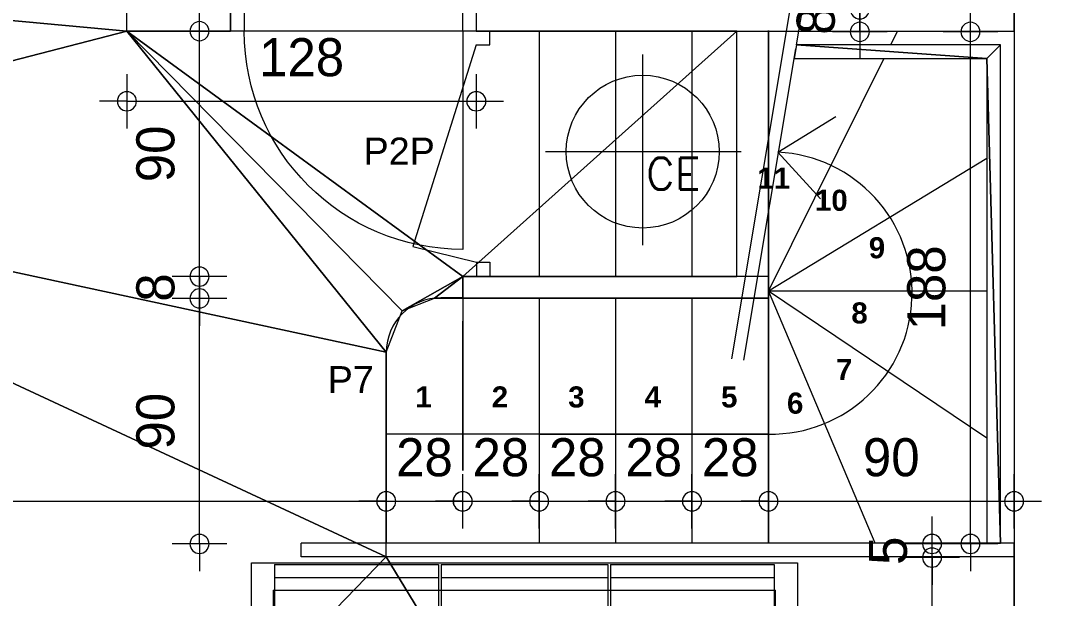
# Model space of a CAD drawing. Header units: metres. Extents: x -30.4 to 29.6, y -50.6 to 0.4.
# Drawn here: x -26.198 to -22.44, y -27.521 to -25.401 of the extents above; entities that cross this region are included whole.
import ezdxf
from ezdxf.enums import TextEntityAlignment as Align
from ezdxf.lldxf.tags import DXFTag

# ---------------------------------------------------------------- set-up
doc = ezdxf.new("R2010")
doc.units = ezdxf.units.M
doc.header["$MEASUREMENT"] = 0
for name, color, linetype in [('Calque commun', 7, 'Continuous'), ('Calque5', 7, 'Continuous'), ('Textes', 7, 'Continuous')]:
    doc.layers.add(name, color=color, linetype=linetype)
doc.styles.add('Arial12', font='arialbd.ttf', dxfattribs={"height": 0.077267})
doc.styles.add('Arial4', font='arial.ttf', dxfattribs={"height": 0.098961})
doc.styles.add('Century Gothic', font='GOTHIC.TTF', dxfattribs={"height": 0.139636})
doc.styles.add('Century Gothic Gras', font='txt.shx', dxfattribs={"height": 0.116336})
tags = doc.linetypes.add('DASHDOT2', pattern=[0.5, 0.25, -0.125, 0, -0.125]).pattern_tags.tags
tags[10:11] = [DXFTag(74, 4), DXFTag(75, 0), DXFTag(340, '0'), DXFTag(46, 1.0), DXFTag(50, 0.0), DXFTag(44, 0.0), DXFTag(45, 0.0)]
tags[8:9] = [DXFTag(74, 4), DXFTag(75, 0), DXFTag(340, '0'), DXFTag(46, 1.0), DXFTag(50, 0.0), DXFTag(44, 0.0), DXFTag(45, 0.0)]
tags[6:7] = [DXFTag(74, 4), DXFTag(75, 0), DXFTag(340, '0'), DXFTag(46, 1.0), DXFTag(50, 0.0), DXFTag(44, 0.0), DXFTag(45, 0.0)]
tags[4:5] = [DXFTag(74, 4), DXFTag(75, 0), DXFTag(340, '0'), DXFTag(46, 1.0), DXFTag(50, 0.0), DXFTag(44, 0.0), DXFTag(45, 0.0)]
tags = doc.linetypes.add('DOT2', pattern=[0.125, 0, -0.125]).pattern_tags.tags
tags[6:7] = [DXFTag(74, 4), DXFTag(75, 0), DXFTag(340, '0'), DXFTag(46, 1.0), DXFTag(50, 0.0), DXFTag(44, 0.0), DXFTag(45, 0.0)]
tags[4:5] = [DXFTag(74, 4), DXFTag(75, 0), DXFTag(340, '0'), DXFTag(46, 1.0), DXFTag(50, 0.0), DXFTag(44, 0.0), DXFTag(45, 0.0)]
tags = doc.linetypes.add('HIDDEN', pattern=[0.375, 0.25, -0.125]).pattern_tags.tags
tags[6:7] = [DXFTag(74, 4), DXFTag(75, 0), DXFTag(340, '0'), DXFTag(46, 1.0), DXFTag(50, 0.0), DXFTag(44, 0.0), DXFTag(45, 0.0)]
tags[4:5] = [DXFTag(74, 4), DXFTag(75, 0), DXFTag(340, '0'), DXFTag(46, 1.0), DXFTag(50, 0.0), DXFTag(44, 0.0), DXFTag(45, 0.0)]
tags = doc.linetypes.add('HIDDEN2', pattern=[0.1875, 0.125, -0.0625]).pattern_tags.tags
tags[6:7] = [DXFTag(74, 4), DXFTag(75, 0), DXFTag(340, '0'), DXFTag(46, 1.0), DXFTag(50, 0.0), DXFTag(44, 0.0), DXFTag(45, 0.0)]
tags[4:5] = [DXFTag(74, 4), DXFTag(75, 0), DXFTag(340, '0'), DXFTag(46, 1.0), DXFTag(50, 0.0), DXFTag(44, 0.0), DXFTag(45, 0.0)]
tags = doc.linetypes.add('HIDDENX2', pattern=[0.75, 0.5, -0.25]).pattern_tags.tags
tags[6:7] = [DXFTag(74, 4), DXFTag(75, 0), DXFTag(340, '0'), DXFTag(46, 1.0), DXFTag(50, 0.0), DXFTag(44, 0.0), DXFTag(45, 0.0)]
tags[4:5] = [DXFTag(74, 4), DXFTag(75, 0), DXFTag(340, '0'), DXFTag(46, 1.0), DXFTag(50, 0.0), DXFTag(44, 0.0), DXFTag(45, 0.0)]

# ---------------------------------------------------------------- blocks, each defined once
blk = doc.blocks.new('Block17413')
at = {"layer": 'Calque commun', "color": 7, "linetype": 'Continuous', "lineweight": 9}
blk.add_line((-22.5588, -22.7707), (-22.5588, -31.1306), dxfattribs=at)
blk = doc.blocks.new('sofa3-5')
at = {"layer": 'Calque commun', "color": 0, "linetype": 'ByBlock', "lineweight": -2}
for p, q in [((0, 0), (0, -0.8)), ((2, 0), (0, 0)), ((2, 0), (2, 0)), ((2, 0), (2, 0)), ((2, 0), (2, 0)), ((2, 0), (2, 0)), ((2, -0.8), (2, 0)), ((0.685, -0.0067), (0.085, -0.0067)), ((0.085, -0.0067), (0.085, -0.1)), ((0.685, -0.0067), (0.685, -0.1)), ((1.305, -0.0067), (0.695, -0.0067)), ((0.695, -0.0067), (0.695, -0.1)), ((1.305, -0.0067), (1.305, -0.1)), ((1.915, -0.0067), (1.315, -0.0067)), ((1.315, -0.0067), (1.315, -0.1)), ((1.915, -0.0067), (1.915, -0.1)), ((0.685, -0.054), (0.085, -0.054)), ((1.305, -0.054), (0.695, -0.054)), ((1.915, -0.054), (1.315, -0.054)), ((0.08, -0.1), (0.08, -0.1)), ((0.08, -0.1), (0.08, -0.1)), ((0.08, -0.1), (0.08, -0.1)), ((0.08, -0.1), (0.08, -0.1)), ((0.085, -0.1), (0.08, -0.1)), ((0.08, -0.74), (0.08, -0.1)), ((0.685, -0.1), (0.085, -0.1)), ((0.085, -0.1), (0.085, -0.14)), ((0.085, -0.11), (0.085, -0.11)), ((0.085, -0.11), (0.085, -0.11)), ((0.695, -0.1), (0.685, -0.1)), ((0.685, -0.1), (0.685, -0.14)), ((0.685, -0.11), (0.685, -0.11)), ((0.685, -0.11), (0.685, -0.11)), ((1.305, -0.1), (0.695, -0.1)), ((0.695, -0.1), (0.695, -0.14)), ((0.695, -0.11), (0.695, -0.11)), ((0.695, -0.11), (0.695, -0.11)), ((1.315, -0.1), (1.305, -0.1)), ((1.305, -0.1), (1.305, -0.14)), ((1.305, -0.11), (1.305, -0.11)), ((1.305, -0.11), (1.305, -0.11)), ((1.915, -0.1), (1.315, -0.1)), ((1.315, -0.1), (1.315, -0.14)), ((1.315, -0.11), (1.315, -0.11)), ((1.315, -0.11), (1.315, -0.11)), ((1.92, -0.1), (1.915, -0.1)), ((1.915, -0.1), (1.915, -0.14)), ((1.915, -0.11), (1.915, -0.11)), ((1.915, -0.11), (1.915, -0.11)), ((1.92, -0.1), (1.92, -0.1)), ((1.92, -0.1), (1.92, -0.1)), ((1.92, -0.1), (1.92, -0.1)), ((1.92, -0.1), (1.92, -0.1)), ((1.92, -0.1), (1.92, -0.74)), ((0.085, -0.14), (0.085, -0.81)), ((0.685, -0.14), (0.685, -0.81)), ((0.695, -0.14), (0.695, -0.81)), ((1.305, -0.14), (1.305, -0.81)), ((1.315, -0.14), (1.315, -0.81)), ((1.915, -0.14), (1.915, -0.81)), ((0.085, -0.27), (0.685, -0.27)), ((0.695, -0.27), (1.305, -0.27)), ((1.315, -0.27), (1.915, -0.27)), ((0.08, -0.76), (0.08, -0.74)), ((1.92, -0.74), (1.92, -0.76)), ((0.08, -0.8), (0.08, -0.76)), ((1.92, -0.76), (1.92, -0.8)), ((0, -0.8), (0, -0.8)), ((0, -0.8), (0, -0.8)), ((0, -0.8), (0.08, -0.8)), ((0.08, -0.8), (0.08, -0.8)), ((0.08, -0.8), (0.08, -0.8)), ((0.085, -0.81), (0.085, -0.81)), ((0.085, -0.81), (0.085, -0.81)), ((0.085, -0.81), (0.685, -0.81)), ((0.685, -0.81), (0.685, -0.81)), ((0.685, -0.81), (0.685, -0.81)), ((0.695, -0.81), (0.695, -0.81)), ((0.695, -0.81), (0.695, -0.81)), ((0.695, -0.81), (1.305, -0.81)), ((1.305, -0.81), (1.305, -0.81)), ((1.305, -0.81), (1.305, -0.81)), ((1.315, -0.81), (1.315, -0.81)), ((1.315, -0.81), (1.315, -0.81)), ((1.315, -0.81), (1.915, -0.81)), ((1.915, -0.81), (1.915, -0.81)), ((1.915, -0.81), (1.915, -0.81)), ((1.92, -0.8), (1.92, -0.8)), ((1.92, -0.8), (1.92, -0.8)), ((1.92, -0.8), (2, -0.8))]:
    blk.add_line(p, q, dxfattribs=at)
blk = doc.blocks.new('xmodule1pcent 16-13')
at = {"layer": 'Calque commun', "color": 5, "linetype": 'Continuous', "lineweight": 9}
blk.add_arc((0, 0), 0.5, 0, 359.9994, dxfattribs=at)
blk = doc.blocks.new('xmodule1pcent 16-14')
at = {"layer": 'Calque commun', "color": 5, "linetype": 'Continuous', "lineweight": 9}
blk.add_arc((0, 0), 0.5, 0, 359.9994, dxfattribs=at)
blk = doc.blocks.new('DimLine55328-2')
at = {"layer": 'Calque commun', "color": 5, "linetype": 'Continuous', "lineweight": 9}
for p, q in [((18.9809, -22.4067), (18.9809, -22.3067)), ((19.0809, -22.4067), (18.8809, -22.4067)), ((18.9809, -26.1866), (18.9809, -22.4067)), ((19.0809, -26.1866), (18.8809, -26.1866)), ((18.9809, -26.1866), (18.9809, -26.2866))]:
    blk.add_line(p, q, dxfattribs=at)
at = {"layer": 'Calque commun', "color": 5, "linetype": 'Continuous', "lineweight": 9, "xscale": 0.07000000029802322, "yscale": 0.07000000029802322, "zscale": 0.07000000029802322, "rotation": 90}
for name, p in [('xmodule1pcent 16-14', (18.9809, -22.4067)), ('xmodule1pcent 16-13', (18.9809, -26.1866))]:
    blk.add_blockref(name, p, dxfattribs=at)
at = {"layer": 'Calque commun', "color": 5, "linetype": 'Continuous', "lineweight": 9, "style": 'Century Gothic'}
blk.add_text('378', height=0.13964, rotation=90, dxfattribs=at).set_placement((18.9309, -24.2966), align=Align.BOTTOM_CENTER)
blk = doc.blocks.new('xmodule1pcent 16-15')
at = {"layer": 'Calque commun', "color": 5, "linetype": 'Continuous', "lineweight": 9}
blk.add_arc((0, 0), 0.5, 0, 359.9994, dxfattribs=at)
blk = doc.blocks.new('xmodule1pcent 16-16')
at = {"layer": 'Calque commun', "color": 5, "linetype": 'Continuous', "lineweight": 9}
blk.add_arc((0, 0), 0.5, 0, 359.9994, dxfattribs=at)
blk = doc.blocks.new('DimLine55336-2')
at = {"layer": 'Calque commun', "color": 5, "linetype": 'Continuous', "lineweight": 9}
for p, q in [((18.9809, -22.3567), (18.9809, -22.2567)), ((19.0809, -22.3567), (18.8809, -22.3567)), ((18.9809, -22.4067), (18.9809, -22.3567)), ((19.0809, -22.4067), (18.8809, -22.4067)), ((18.9809, -22.4067), (18.9809, -22.5067))]:
    blk.add_line(p, q, dxfattribs=at)
at = {"layer": 'Calque commun', "color": 5, "linetype": 'Continuous', "lineweight": 9, "xscale": 0.07000000029802322, "yscale": 0.07000000029802322, "zscale": 0.07000000029802322, "rotation": 90}
for name, p in [('xmodule1pcent 16-16', (18.9809, -22.3567)), ('xmodule1pcent 16-15', (18.9809, -22.4067))]:
    blk.add_blockref(name, p, dxfattribs=at)
at = {"layer": 'Calque commun', "color": 5, "linetype": 'Continuous', "lineweight": 9, "style": 'Century Gothic'}
blk.add_text('5', height=0.1396, rotation=90, dxfattribs=at).set_placement((18.9309, -22.3817), align=Align.BOTTOM_CENTER)
blk = doc.blocks.new('xmodule1pcent 16-17')
at = {"layer": 'Calque commun', "color": 5, "linetype": 'Continuous', "lineweight": 9}
blk.add_arc((0, 0), 0.5, 0, 359.9994, dxfattribs=at)
blk = doc.blocks.new('xmodule1pcent 16-18')
at = {"layer": 'Calque commun', "color": 5, "linetype": 'Continuous', "lineweight": 9}
blk.add_arc((0, 0), 0.5, 0, 359.9994, dxfattribs=at)
blk = doc.blocks.new('DimLine55344-2')
at = {"layer": 'Calque commun', "color": 5, "linetype": 'Continuous', "lineweight": 9}
for p, q in [((19.1215, -20.4792), (19.1215, -20.3792)), ((19.2215, -20.4792), (19.0215, -20.4792)), ((19.1215, -22.3567), (19.1215, -20.4792)), ((19.2215, -22.3567), (19.0215, -22.3567)), ((19.1215, -22.3567), (19.1215, -22.4567))]:
    blk.add_line(p, q, dxfattribs=at)
at = {"layer": 'Calque commun', "color": 5, "linetype": 'Continuous', "lineweight": 9, "xscale": 0.07000000029802322, "yscale": 0.07000000029802322, "zscale": 0.07000000029802322, "rotation": 90}
for name, p in [('xmodule1pcent 16-18', (19.1215, -20.4792)), ('xmodule1pcent 16-17', (19.1215, -22.3567))]:
    blk.add_blockref(name, p, dxfattribs=at)
at = {"layer": 'Calque commun', "color": 5, "linetype": 'Continuous', "lineweight": 9, "style": 'Century Gothic'}
blk.add_text('188', height=0.13964, rotation=90, dxfattribs=at).set_placement((19.0715, -21.4179), align=Align.BOTTOM_CENTER)
blk = doc.blocks.new('xmodule1pcent 16-19')
at = {"layer": 'Calque commun', "color": 5, "linetype": 'Continuous', "lineweight": 9}
blk.add_arc((0, 0), 0.5, 0, 359.9994, dxfattribs=at)
blk = doc.blocks.new('xmodule1pcent 16-20')
at = {"layer": 'Calque commun', "color": 5, "linetype": 'Continuous', "lineweight": 9}
blk.add_arc((0, 0), 0.5, 0, 359.9994, dxfattribs=at)
blk = doc.blocks.new('DimLine55352-2')
at = {"layer": 'Calque commun', "color": 5, "linetype": 'Continuous', "lineweight": 9}
for p, q in [((18.7164, -20.3966), (18.7164, -20.2966)), ((18.8164, -20.3966), (18.6164, -20.3966)), ((18.7164, -20.4792), (18.7164, -20.3966)), ((18.8164, -20.4792), (18.6164, -20.4792)), ((18.7164, -20.4792), (18.7164, -20.5792))]:
    blk.add_line(p, q, dxfattribs=at)
at = {"layer": 'Calque commun', "color": 5, "linetype": 'Continuous', "lineweight": 9, "xscale": 0.07000000029802322, "yscale": 0.07000000029802322, "zscale": 0.07000000029802322, "rotation": 90}
for name, p in [('xmodule1pcent 16-20', (18.7164, -20.3966)), ('xmodule1pcent 16-19', (18.7164, -20.4792))]:
    blk.add_blockref(name, p, dxfattribs=at)
at = {"layer": 'Calque commun', "color": 5, "linetype": 'Continuous', "lineweight": 9, "style": 'Century Gothic'}
blk.add_text('8', height=0.1396, rotation=90, dxfattribs=at).set_placement((18.6664, -20.4379), align=Align.BOTTOM_CENTER)
blk = doc.blocks.new('xmodule1pcent 16-23')
at = {"layer": 'Calque commun', "color": 5, "linetype": 'Continuous', "lineweight": 9}
blk.add_arc((0, 0), 0.5, 0, 359.9994, dxfattribs=at)
blk = doc.blocks.new('xmodule1pcent 16-24')
at = {"layer": 'Calque commun', "color": 5, "linetype": 'Continuous', "lineweight": 9}
blk.add_arc((0, 0), 0.5, 0, 359.9994, dxfattribs=at)
blk = doc.blocks.new('DimLine55368-2')
at = {"layer": 'Calque commun', "color": 5, "linetype": 'Continuous', "lineweight": 9}
for p, q in [((18.7164, -19.5266), (18.7164, -19.4266)), ((18.8164, -19.5266), (18.6164, -19.5266)), ((18.7164, -20.3966), (18.7164, -19.5266)), ((18.8164, -20.3966), (18.6164, -20.3966)), ((18.7164, -20.3966), (18.7164, -20.4966))]:
    blk.add_line(p, q, dxfattribs=at)
at = {"layer": 'Calque commun', "color": 5, "linetype": 'Continuous', "lineweight": 9, "xscale": 0.07000000029802322, "yscale": 0.07000000029802322, "zscale": 0.07000000029802322, "rotation": 90}
for name, p in [('xmodule1pcent 16-24', (18.7164, -19.5266)), ('xmodule1pcent 16-23', (18.7164, -20.3966))]:
    blk.add_blockref(name, p, dxfattribs=at)
at = {"layer": 'Calque commun', "color": 5, "linetype": 'Continuous', "lineweight": 9, "style": 'Century Gothic'}
blk.add_text('87', height=0.13964, rotation=89.9999, dxfattribs=at).set_placement((18.6664, -19.9616), align=Align.BOTTOM_CENTER)
blk = doc.blocks.new('xmodule1pcent 16-33')
at = {"layer": 'Calque commun', "color": 5, "linetype": 'Continuous', "lineweight": 9}
blk.add_arc((0, 0), 0.5, 0, 359.9994, dxfattribs=at)
blk = doc.blocks.new('xmodule1pcent 16-34')
at = {"layer": 'Calque commun', "color": 5, "linetype": 'Continuous', "lineweight": 9}
blk.add_arc((0, 0), 0.5, 0, 359.9994, dxfattribs=at)
blk = doc.blocks.new('DimLine56121-2')
at = {"layer": 'Calque commun', "color": 5, "linetype": 'Continuous', "lineweight": 9}
for p, q in [((16.2975, -21.4566), (16.2975, -21.3566)), ((16.3975, -21.4566), (16.1975, -21.4566)), ((16.2975, -22.3567), (16.2975, -21.4566)), ((16.3975, -22.3567), (16.1975, -22.3567)), ((16.2975, -22.3567), (16.2975, -22.4567))]:
    blk.add_line(p, q, dxfattribs=at)
at = {"layer": 'Calque commun', "color": 5, "linetype": 'Continuous', "lineweight": 9, "xscale": 0.07000000029802322, "yscale": 0.07000000029802322, "zscale": 0.07000000029802322, "rotation": 90}
for name, p in [('xmodule1pcent 16-34', (16.2975, -21.4566)), ('xmodule1pcent 16-33', (16.2975, -22.3567))]:
    blk.add_blockref(name, p, dxfattribs=at)
at = {"layer": 'Calque commun', "color": 5, "linetype": 'Continuous', "lineweight": 9, "style": 'Century Gothic'}
blk.add_text('90', height=0.13964, rotation=90, dxfattribs=at).set_placement((16.2475, -21.9067), align=Align.BOTTOM_CENTER)
blk = doc.blocks.new('xmodule1pcent 16-35')
at = {"layer": 'Calque commun', "color": 5, "linetype": 'Continuous', "lineweight": 9}
blk.add_arc((0, 0), 0.5, 0, 359.9994, dxfattribs=at)
blk = doc.blocks.new('xmodule1pcent 16-36')
at = {"layer": 'Calque commun', "color": 5, "linetype": 'Continuous', "lineweight": 9}
blk.add_arc((0, 0), 0.5, 0, 359.9994, dxfattribs=at)
blk = doc.blocks.new('DimLine56129-2')
at = {"layer": 'Calque commun', "color": 5, "linetype": 'Continuous', "lineweight": 9}
for p, q in [((16.2975, -21.3766), (16.2975, -21.2766)), ((16.3975, -21.3766), (16.1975, -21.3766)), ((16.2975, -21.4566), (16.2975, -21.3766)), ((16.3975, -21.4566), (16.1975, -21.4566)), ((16.2975, -21.4566), (16.2975, -21.5566))]:
    blk.add_line(p, q, dxfattribs=at)
at = {"layer": 'Calque commun', "color": 5, "linetype": 'Continuous', "lineweight": 9, "xscale": 0.07000000029802322, "yscale": 0.07000000029802322, "zscale": 0.07000000029802322, "rotation": 90}
for name, p in [('xmodule1pcent 16-36', (16.2975, -21.3766)), ('xmodule1pcent 16-35', (16.2975, -21.4566))]:
    blk.add_blockref(name, p, dxfattribs=at)
at = {"layer": 'Calque commun', "color": 5, "linetype": 'Continuous', "lineweight": 9, "style": 'Century Gothic'}
blk.add_text('8', height=0.1396, rotation=90, dxfattribs=at).set_placement((16.2475, -21.4166), align=Align.BOTTOM_CENTER)
blk = doc.blocks.new('xmodule1pcent 16-37')
at = {"layer": 'Calque commun', "color": 5, "linetype": 'Continuous', "lineweight": 9}
blk.add_arc((0, 0), 0.5, 0, 359.9994, dxfattribs=at)
blk = doc.blocks.new('xmodule1pcent 16-38')
at = {"layer": 'Calque commun', "color": 5, "linetype": 'Continuous', "lineweight": 9}
blk.add_arc((0, 0), 0.5, 0, 359.9994, dxfattribs=at)
blk = doc.blocks.new('DimLine56137-2')
at = {"layer": 'Calque commun', "color": 5, "linetype": 'Continuous', "lineweight": 9}
for p, q in [((16.2975, -20.4766), (16.2975, -20.3766)), ((16.3975, -20.4766), (16.1975, -20.4766)), ((16.2975, -21.3766), (16.2975, -20.4766)), ((16.3975, -21.3766), (16.1975, -21.3766)), ((16.2975, -21.3766), (16.2975, -21.4766))]:
    blk.add_line(p, q, dxfattribs=at)
at = {"layer": 'Calque commun', "color": 5, "linetype": 'Continuous', "lineweight": 9, "xscale": 0.07000000029802322, "yscale": 0.07000000029802322, "zscale": 0.07000000029802322, "rotation": 90}
for name, p in [('xmodule1pcent 16-38', (16.2975, -20.4766)), ('xmodule1pcent 16-37', (16.2975, -21.3766))]:
    blk.add_blockref(name, p, dxfattribs=at)
at = {"layer": 'Calque commun', "color": 5, "linetype": 'Continuous', "lineweight": 9, "style": 'Century Gothic'}
blk.add_text('90', height=0.13964, rotation=90, dxfattribs=at).set_placement((16.2475, -20.9266), align=Align.BOTTOM_CENTER)
blk = doc.blocks.new('ce5')
at = {"layer": 'Calque commun', "color": 6, "linetype": 'Continuous', "lineweight": 9}
for p, q in [((0.0007, 0.3427), (0.0007, -0.3562)), ((-0.3566, -0.0007), (0.3605, -0.0007))]:
    blk.add_line(p, q, dxfattribs=at)
blk.add_arc((0, 0), 0.28, 0, 359.9994, dxfattribs=at)
at = {"layer": 'Calque commun', "color": 6, "linetype": 'ByBlock', "lineweight": -2, "style": 'Century Gothic Gras'}
blk.add_text('CE', height=0.11634, rotation=359.9993, dxfattribs=at).set_placement((0.0123, -0.0123), align=Align.BOTTOM_LEFT)
blk = doc.blocks.new('xmodule1pcent 16-39')
at = {"layer": 'Calque commun', "color": 5, "linetype": 'Continuous', "lineweight": 9}
blk.add_arc((0, 0), 0.5, 0, 359.9994, dxfattribs=at)
blk = doc.blocks.new('xmodule1pcent 16-40')
at = {"layer": 'Calque commun', "color": 5, "linetype": 'Continuous', "lineweight": 9}
blk.add_arc((0, 0), 0.5, 0, 359.9994, dxfattribs=at)
blk = doc.blocks.new('DimLine56309-2')
at = {"layer": 'Calque commun', "color": 5, "linetype": 'Continuous', "lineweight": 9}
for p, q in [((18.3815, -22.3005), (18.3815, -22.1005)), ((19.2815, -22.3005), (19.2815, -22.1005)), ((18.3815, -22.2005), (18.2815, -22.2005)), ((18.3815, -22.2005), (19.2815, -22.2005)), ((19.2815, -22.2005), (19.3815, -22.2005))]:
    blk.add_line(p, q, dxfattribs=at)
at = {"layer": 'Calque commun', "color": 5, "linetype": 'Continuous', "lineweight": 9, "xscale": 0.07000000029802322, "yscale": 0.07000000029802322, "zscale": 0.07000000029802322}
for name, p in [('xmodule1pcent 16-39', (18.3815, -22.2005)), ('xmodule1pcent 16-40', (19.2815, -22.2005))]:
    blk.add_blockref(name, p, dxfattribs=at)
at = {"layer": 'Calque commun', "color": 5, "linetype": 'Continuous', "lineweight": 9, "style": 'Century Gothic'}
blk.add_text('90', height=0.13964, dxfattribs=at).set_placement((18.8315, -22.1505), align=Align.BOTTOM_CENTER)
blk = doc.blocks.new('xmodule1pcent 16-41')
at = {"layer": 'Calque commun', "color": 5, "linetype": 'Continuous', "lineweight": 9}
blk.add_arc((0, 0), 0.5, 0, 359.9994, dxfattribs=at)
blk = doc.blocks.new('xmodule1pcent 16-42')
at = {"layer": 'Calque commun', "color": 5, "linetype": 'Continuous', "lineweight": 9}
blk.add_arc((0, 0), 0.5, 0, 359.9994, dxfattribs=at)
blk = doc.blocks.new('DimLine56317-2')
at = {"layer": 'Calque commun', "color": 5, "linetype": 'Continuous', "lineweight": 9}
for p, q in [((18.1015, -22.3005), (18.1015, -22.1005)), ((18.3815, -22.3005), (18.3815, -22.1005)), ((18.1015, -22.2005), (18.0015, -22.2005)), ((18.1015, -22.2005), (18.3815, -22.2005)), ((18.3815, -22.2005), (18.4815, -22.2005))]:
    blk.add_line(p, q, dxfattribs=at)
at = {"layer": 'Calque commun', "color": 5, "linetype": 'Continuous', "lineweight": 9, "xscale": 0.07000000029802322, "yscale": 0.07000000029802322, "zscale": 0.07000000029802322}
for name, p in [('xmodule1pcent 16-41', (18.1015, -22.2005)), ('xmodule1pcent 16-42', (18.3815, -22.2005))]:
    blk.add_blockref(name, p, dxfattribs=at)
at = {"layer": 'Calque commun', "color": 5, "linetype": 'Continuous', "lineweight": 9, "style": 'Century Gothic'}
blk.add_text('28', height=0.13964, dxfattribs=at).set_placement((18.2415, -22.1505), align=Align.BOTTOM_CENTER)
blk = doc.blocks.new('xmodule1pcent 16-43')
at = {"layer": 'Calque commun', "color": 5, "linetype": 'Continuous', "lineweight": 9}
blk.add_arc((0, 0), 0.5, 0, 359.9994, dxfattribs=at)
blk = doc.blocks.new('xmodule1pcent 16-44')
at = {"layer": 'Calque commun', "color": 5, "linetype": 'Continuous', "lineweight": 9}
blk.add_arc((0, 0), 0.5, 0, 359.9994, dxfattribs=at)
blk = doc.blocks.new('DimLine56325-2')
at = {"layer": 'Calque commun', "color": 5, "linetype": 'Continuous', "lineweight": 9}
for p, q in [((17.8215, -22.3005), (17.8215, -22.1005)), ((18.1015, -22.3005), (18.1015, -22.1005)), ((17.8215, -22.2005), (17.7215, -22.2005)), ((17.8215, -22.2005), (18.1015, -22.2005)), ((18.1015, -22.2005), (18.2015, -22.2005))]:
    blk.add_line(p, q, dxfattribs=at)
at = {"layer": 'Calque commun', "color": 5, "linetype": 'Continuous', "lineweight": 9, "xscale": 0.07000000029802322, "yscale": 0.07000000029802322, "zscale": 0.07000000029802322}
for name, p in [('xmodule1pcent 16-43', (17.8215, -22.2005)), ('xmodule1pcent 16-44', (18.1015, -22.2005))]:
    blk.add_blockref(name, p, dxfattribs=at)
at = {"layer": 'Calque commun', "color": 5, "linetype": 'Continuous', "lineweight": 9, "style": 'Century Gothic'}
blk.add_text('28', height=0.13964, dxfattribs=at).set_placement((17.9615, -22.1505), align=Align.BOTTOM_CENTER)
blk = doc.blocks.new('xmodule1pcent 16-45')
at = {"layer": 'Calque commun', "color": 5, "linetype": 'Continuous', "lineweight": 9}
blk.add_arc((0, 0), 0.5, 0, 359.9994, dxfattribs=at)
blk = doc.blocks.new('xmodule1pcent 16-46')
at = {"layer": 'Calque commun', "color": 5, "linetype": 'Continuous', "lineweight": 9}
blk.add_arc((0, 0), 0.5, 0, 359.9994, dxfattribs=at)
blk = doc.blocks.new('DimLine56333-2')
at = {"layer": 'Calque commun', "color": 5, "linetype": 'Continuous', "lineweight": 9}
for p, q in [((17.5415, -22.3005), (17.5415, -22.1005)), ((17.8215, -22.3005), (17.8215, -22.1005)), ((17.5415, -22.2005), (17.4415, -22.2005)), ((17.5415, -22.2005), (17.8215, -22.2005)), ((17.8215, -22.2005), (17.9215, -22.2005))]:
    blk.add_line(p, q, dxfattribs=at)
at = {"layer": 'Calque commun', "color": 5, "linetype": 'Continuous', "lineweight": 9, "xscale": 0.07000000029802322, "yscale": 0.07000000029802322, "zscale": 0.07000000029802322}
for name, p in [('xmodule1pcent 16-45', (17.5415, -22.2005)), ('xmodule1pcent 16-46', (17.8215, -22.2005))]:
    blk.add_blockref(name, p, dxfattribs=at)
at = {"layer": 'Calque commun', "color": 5, "linetype": 'Continuous', "lineweight": 9, "style": 'Century Gothic'}
blk.add_text('28', height=0.13964, dxfattribs=at).set_placement((17.6815, -22.1505), align=Align.BOTTOM_CENTER)
blk = doc.blocks.new('xmodule1pcent 16-48')
at = {"layer": 'Calque commun', "color": 5, "linetype": 'Continuous', "lineweight": 9}
blk.add_arc((0, 0), 0.5, 0, 359.9994, dxfattribs=at)
blk = doc.blocks.new('DimLine56341-2')
at = {"layer": 'Calque commun', "color": 5, "linetype": 'Continuous', "lineweight": 9}
for p, q in [((16.9816, -22.3005), (16.9816, -22.1005)), ((13.3216, -22.2005), (16.9816, -22.2005)), ((16.9816, -22.2005), (17.0816, -22.2005))]:
    blk.add_line(p, q, dxfattribs=at)
at = {"layer": 'Calque commun', "color": 5, "linetype": 'Continuous', "lineweight": 9, "xscale": 0.07000000029802322, "yscale": 0.07000000029802322, "zscale": 0.07000000029802322}
blk.add_blockref('xmodule1pcent 16-48', (16.9816, -22.2005), dxfattribs=at)
blk = doc.blocks.new('xmodule1pcent 16-49')
at = {"layer": 'Calque commun', "color": 5, "linetype": 'Continuous', "lineweight": 9}
blk.add_arc((0, 0), 0.5, 0, 359.9994, dxfattribs=at)
blk = doc.blocks.new('xmodule1pcent 16-50')
at = {"layer": 'Calque commun', "color": 5, "linetype": 'Continuous', "lineweight": 9}
blk.add_arc((0, 0), 0.5, 0, 359.9994, dxfattribs=at)
blk = doc.blocks.new('DimLine56351-2')
at = {"layer": 'Calque commun', "color": 5, "linetype": 'Continuous', "lineweight": 9}
for p, q in [((17.2615, -22.3005), (17.2615, -22.1005)), ((17.5415, -22.3005), (17.5415, -22.1005)), ((17.2615, -22.2005), (17.1615, -22.2005)), ((17.2615, -22.2005), (17.5415, -22.2005)), ((17.5415, -22.2005), (17.6415, -22.2005))]:
    blk.add_line(p, q, dxfattribs=at)
at = {"layer": 'Calque commun', "color": 5, "linetype": 'Continuous', "lineweight": 9, "xscale": 0.07000000029802322, "yscale": 0.07000000029802322, "zscale": 0.07000000029802322}
for name, p in [('xmodule1pcent 16-49', (17.2615, -22.2005)), ('xmodule1pcent 16-50', (17.5415, -22.2005))]:
    blk.add_blockref(name, p, dxfattribs=at)
at = {"layer": 'Calque commun', "color": 5, "linetype": 'Continuous', "lineweight": 9, "style": 'Century Gothic'}
blk.add_text('28', height=0.13964, dxfattribs=at).set_placement((17.4015, -22.1505), align=Align.BOTTOM_CENTER)
blk = doc.blocks.new('xmodule1pcent 16-51')
at = {"layer": 'Calque commun', "color": 5, "linetype": 'Continuous', "lineweight": 9}
blk.add_arc((0, 0), 0.5, 0, 359.9994, dxfattribs=at)
blk = doc.blocks.new('xmodule1pcent 16-52')
at = {"layer": 'Calque commun', "color": 5, "linetype": 'Continuous', "lineweight": 9}
blk.add_arc((0, 0), 0.5, 0, 359.9994, dxfattribs=at)
blk = doc.blocks.new('DimLine56359-2')
at = {"layer": 'Calque commun', "color": 5, "linetype": 'Continuous', "lineweight": 9}
for p, q in [((16.9816, -22.3005), (16.9816, -22.1005)), ((17.2616, -22.3005), (17.2616, -22.1005)), ((16.9816, -22.2005), (16.8815, -22.2005)), ((16.9816, -22.2005), (17.2616, -22.2005)), ((17.2616, -22.2005), (17.3616, -22.2005))]:
    blk.add_line(p, q, dxfattribs=at)
at = {"layer": 'Calque commun', "color": 5, "linetype": 'Continuous', "lineweight": 9, "xscale": 0.07000000029802322, "yscale": 0.07000000029802322, "zscale": 0.07000000029802322}
for name, p in [('xmodule1pcent 16-51', (16.9816, -22.2005)), ('xmodule1pcent 16-52', (17.2616, -22.2005))]:
    blk.add_blockref(name, p, dxfattribs=at)
at = {"layer": 'Calque commun', "color": 5, "linetype": 'Continuous', "lineweight": 9, "style": 'Century Gothic'}
blk.add_text('28', height=0.13964, dxfattribs=at).set_placement((17.1216, -22.1505), align=Align.BOTTOM_CENTER)
blk = doc.blocks.new('xmodule1pcent 16-53')
at = {"layer": 'Calque commun', "color": 5, "linetype": 'Continuous', "lineweight": 9}
blk.add_arc((0, 0), 0.5, 0, 359.9994, dxfattribs=at)
blk = doc.blocks.new('xmodule1pcent 16-54')
at = {"layer": 'Calque commun', "color": 5, "linetype": 'Continuous', "lineweight": 9}
blk.add_arc((0, 0), 0.5, 0, 359.9994, dxfattribs=at)
blk = doc.blocks.new('DimLine59466-2')
at = {"layer": 'Calque commun', "color": 5, "linetype": 'Continuous', "lineweight": 9}
for p, q in [((16.0315, -20.6338), (16.0315, -20.8338)), ((17.3115, -20.6338), (17.3115, -20.8338)), ((16.0315, -20.7338), (15.9315, -20.7338)), ((16.0315, -20.7338), (17.3115, -20.7338)), ((17.3115, -20.7338), (17.4115, -20.7338))]:
    blk.add_line(p, q, dxfattribs=at)
at = {"layer": 'Calque commun', "color": 5, "linetype": 'Continuous', "lineweight": 9, "xscale": 0.07000000029802322, "yscale": 0.07000000029802322, "zscale": 0.07000000029802322}
for name, p in [('xmodule1pcent 16-53', (16.0315, -20.7338)), ('xmodule1pcent 16-54', (17.3115, -20.7338))]:
    blk.add_blockref(name, p, dxfattribs=at)
at = {"layer": 'Calque commun', "color": 5, "linetype": 'Continuous', "lineweight": 9, "style": 'Century Gothic'}
blk.add_text('128', height=0.13964, dxfattribs=at).set_placement((16.6715, -20.6838), align=Align.BOTTOM_CENTER)
blk = doc.blocks.new('@PRES_1_$$_1-130')
at = {"layer": 'Calque commun', "color": 5, "linetype": 'Continuous', "lineweight": 9}
blk.add_line((0.05, 0.08), (0.05, 0.88), dxfattribs=at)
at = {"layer": 'Calque commun', "color": 5, "linetype": 'Continuous', "lineweight": 9, "extrusion": (0, 0, -1)}
blk.add_arc((-0.05, 0.08), 0.8, 90, 180, dxfattribs=at)
at = {"layer": 'Calque commun', "color": 5, "linetype": 'Continuous', "lineweight": 9}
mesh = blk.add_polyface(dxfattribs=at)
corners = [(0, 0), (0, 0.08), (0.05, 0.08), (0.05, 0)]
mesh.append_faces([[corners[k] for k in face] for face in [(0, 1, 2, 3)]], dxfattribs={"color": 5})
mesh = blk.add_polyface(dxfattribs=at)
corners = [(0.85, 0), (0.85, 0.08), (0.9, 0.08), (0.9, 0)]
mesh.append_faces([[corners[k] for k in face] for face in [(0, 1, 2, 3)]], dxfattribs={"color": 5})
blk = doc.blocks.new('@PRES_1_$$_1-131')
at = {"layer": 'Calque commun', "color": 7, "linetype": 'Continuous', "lineweight": 9}
blk.add_line((0, 0), (0, 0.08), dxfattribs=at)
blk = doc.blocks.new('@PRES_1_$$_1-132')
at = {"layer": 'Calque commun', "color": 7, "linetype": 'Continuous', "lineweight": 9}
blk.add_line((0, 0), (0, 0.08), dxfattribs=at)
blk = doc.blocks.new('INTER_2D_COMB44')
at = {"layer": 'Calque5', "color": 0, "linetype": 'ByBlock', "lineweight": -2}
for name in ['@PRES_1_$$_1-130', '@PRES_1_$$_1-131']:
    blk.add_blockref(name, (0, 0), dxfattribs=at)
at = {"layer": 'Calque5', "color": 0, "linetype": 'ByBlock', "lineweight": -2, "extrusion": (0, 0, -1), "xscale": -1, "yscale": -1, "zscale": -1, "rotation": -180}
blk.add_blockref('@PRES_1_$$_1-132', (-0.9, 0), dxfattribs=at)
blk = doc.blocks.new('PLACED_COMB44')
at = {"layer": 'Calque5', "color": 0, "linetype": 'ByBlock', "lineweight": -2}
blk.add_blockref('INTER_2D_COMB44', (0, 0), dxfattribs=at)
blk = doc.blocks.new('xmodule1pcent 16-63')
at = {"layer": 'Calque commun', "color": 7, "linetype": 'DASHDOT2', "lineweight": 9}
for p, q in [((18.2474, -21.6778), (18.4772, -20.3013)), ((18.4844, -20.5266), (18.5211, -20.3068)), ((18.2914, -21.6833), (18.482, -20.5414))]:
    blk.add_line(p, q, dxfattribs=at)
at = {"layer": 'Calque commun', "color": 7, "linetype": 'Continuous', "lineweight": 18}
for p, q in [((16.0315, -20.4766), (16.0315, -20.3966)), ((19.2815, -20.4766), (19.2815, -20.3966)), ((16.0315, -20.4766), (16.4115, -20.4766)), ((17.3115, -20.4766), (19.2815, -20.4766)), ((18.3815, -21.3766), (17.262, -21.3766)), ((17.262, -21.3766), (17.262, -21.4566)), ((18.3815, -21.3766), (18.3815, -21.4566)), ((18.3815, -21.4566), (17.262, -21.4566))]:
    blk.add_line(p, q, dxfattribs=at)
at = {"layer": 'Calque commun', "color": 7, "linetype": 'HIDDEN2', "lineweight": 9}
for p, q in [((17.3362, -20.4766), (17.5915, -20.4766)), ((17.5415, -20.474), (17.5415, -21.374)), ((17.8215, -20.474), (17.8215, -21.374)), ((18.1015, -20.474), (18.1015, -21.374)), ((18.3815, -21.454), (18.3815, -20.474)), ((18.3815, -20.474), (18.3815, -21.454)), ((18.3815, -20.474), (18.3815, -21.374)), ((18.3815, -21.454), (18.3815, -22.354))]:
    blk.add_line(p, q, dxfattribs=at)
at = {"layer": 'Calque commun', "color": 7, "linetype": 'Continuous', "lineweight": 9}
for p, q in [((17.3862, -20.4766), (17.3362, -20.4766)), ((17.3615, -20.5266), (17.3615, -20.4766)), ((18.8538, -20.4766), (18.829, -20.5266)), ((17.3115, -20.5266), (17.0792, -21.2667)), ((17.3115, -20.5266), (17.3615, -20.5266)), ((18.8042, -20.5766), (18.3815, -21.429)), ((18.4164, -20.9204), (18.6283, -20.7892)), ((18.4164, -20.9204), (18.5724, -21.092)), ((18.5724, -21.092), (18.4164, -20.9204)), ((18.3815, -21.429), (19.1815, -20.9426)), ((17.0792, -21.2667), (17.3116, -21.324)), ((17.3116, -21.324), (17.3616, -21.324)), ((17.3616, -21.324), (17.3616, -21.374)), ((18.3815, -21.454), (18.3815, -21.374)), ((17.2615, -21.454), (17.1815, -21.454)), ((17.2615, -21.454), (18.3815, -21.454)), ((17.2615, -21.454), (18.3815, -21.454)), ((17.2615, -21.454), (17.2616, -22.0874)), ((17.5415, -21.454), (17.5415, -22.354)), ((17.8215, -21.454), (17.8215, -22.354)), ((18.1015, -21.454), (18.1015, -22.354)), ((18.7729, -22.354), (18.3815, -21.429)), ((18.3815, -21.429), (19.1815, -21.9672)), ((18.3815, -21.429), (19.1815, -21.429)), ((18.3815, -22.354), (18.3815, -21.454)), ((18.3815, -21.454), (18.3815, -22.354)), ((17.2616, -22.0874), (17.2615, -21.5394)), ((16.9815, -21.654), (16.9815, -22.3541)), ((17.5415, -21.954), (16.9816, -21.954)), ((17.5415, -21.954), (18.3815, -21.954)), ((19.2815, -22.3541), (16.67, -22.3541)), ((16.67, -22.4041), (16.67, -22.3541)), ((19.2815, -22.4041), (19.2815, -22.3541)), ((19.2815, -22.4041), (16.67, -22.4041))]:
    blk.add_line(p, q, dxfattribs=at)
at = {"layer": 'Calque commun', "color": 7, "linetype": 'HIDDEN', "lineweight": 9}
blk.add_line((17.3116, -21.324), (17.3116, -21.3741), dxfattribs=at)
at = {"layer": 'Calque commun', "color": 7, "linetype": 'HIDDENX2', "lineweight": 9}
blk.add_line((18.3815, -21.9541), (17.5415, -21.954), dxfattribs=at)
at = {"layer": 'Calque commun', "color": 7, "linetype": 'Continuous', "lineweight": 9}
for centre, radius, start, end in [((18.3904, -21.4369), 0.5172, 269.0163, 87.0988), ((17.1815, -21.654), 0.2, 90, 180)]:
    blk.add_arc(centre, radius, start, end, dxfattribs=at)
at = {"layer": 'Calque commun', "color": 5, "linetype": 'Continuous', "lineweight": 9}
for name in ['DimLine55368-2', 'DimLine55352-2', 'DimLine56137-2', 'DimLine55344-2', 'DimLine59466-2', 'DimLine56129-2', 'DimLine56121-2', 'DimLine56341-2', 'DimLine56359-2', 'DimLine56351-2', 'DimLine56333-2', 'DimLine56325-2', 'DimLine56317-2', 'DimLine56309-2', 'DimLine55336-2', 'DimLine55328-2']:
    blk.add_blockref(name, (0, 0), dxfattribs=at)
at = {"layer": 'Calque commun', "color": 0, "linetype": 'ByBlock', "lineweight": -2, "rotation": 180}
blk.add_blockref('PLACED_COMB44', (17.3115, -20.3966), dxfattribs=at)
at = {"layer": 'Calque commun', "color": 0, "linetype": 'ByBlock', "lineweight": -2, "extrusion": (0, 0, -1), "rotation": 180}
blk.add_blockref('ce5', (-17.921, -20.9184), dxfattribs=at)
at = {"layer": 'Calque commun', "color": 8, "linetype": 'DOT2', "lineweight": 9, "extrusion": (0, 0, -1)}
blk.add_blockref('sofa3-5', (-18.4877, -22.4258), dxfattribs=at)
at = {"layer": 'Calque commun', "color": 5, "linetype": 'ByBlock', "lineweight": -2, "style": 'Arial12'}
for s, height, p in [('11', 0.07727, (18.4613, -21.0776)), ('10', 0.07727, (18.672, -21.1586)), ('9', 0.0773, (18.8092, -21.3326)), ('1', 0.0773, (17.148, -21.8796)), ('2', 0.0773, (17.428, -21.8796)), ('3', 0.0773, (17.708, -21.8796)), ('4', 0.0773, (17.988, -21.8796)), ('5', 0.0773, (18.268, -21.8796))]:
    blk.add_text(s, height=height, dxfattribs=at).set_placement(p, align=Align.BOTTOM_RIGHT)
for s, p in [('8', (18.6853, -21.5717)), ('7', (18.6289, -21.7793)), ('6', (18.4495, -21.9023))]:
    blk.add_text(s, height=0.0773, dxfattribs=at).set_placement(p, align=Align.BOTTOM_LEFT)
at = {"layer": 'Textes', "color": 5, "linetype": 'ByBlock', "lineweight": -2, "style": 'Arial4'}
blk.add_text('P2P', height=0.09896, dxfattribs=at).set_placement((17.1596, -20.9955), align=Align.BOTTOM_RIGHT)
blk.add_text('P7', height=0.09896, dxfattribs=at).set_placement((16.7671, -21.7049), align=Align.TOP_LEFT)
at = {"layer": 'Calque commun', "color": 9, "linetype": 'Continuous', "lineweight": 18}
mesh = blk.add_polyface(dxfattribs=at)
corners = [(16.0315, -20.4766), (13.9816, -20.2866), (13.9816, -21.0066), (18.2659, -20.4766), (17.262, -21.3766), (18.2659, -21.3766), (16.9815, -22.4041), (16.9815, -21.654), (13.3216, -21.0066), (13.3216, -26.1866), (16.0315, -17.8266), (17.0395, -21.5019), (17.1586, -21.4553), (17.262, -21.4566), (19.2815, -22.4041), (19.2815, -26.1866), (13.3216, -20.2866), (13.3216, -17.8268)]
mesh.append_faces([[corners[k] for k in face] for face in [(3, 4, 5)]], dxfattribs={"vtx0": -1, "color": 9})
mesh.append_faces([[corners[k] for k in face] for face in [(0, 2, 7), (6, 2, 9), (0, 11, 4)]], dxfattribs={"vtx0": -1, "vtx1": -1, "vtx2": -1, "color": 9})
mesh.append_faces([[corners[k] for k in face] for face in [(0, 1, 2), (6, 9, 15), (0, 7, 11)]], dxfattribs={"vtx0": -1, "vtx2": -1, "color": 9})
mesh.append_faces([[corners[k] for k in face] for face in [(14, 6, 15), (16, 1, 17)]], dxfattribs={"vtx1": -1, "color": 9})
mesh.append_faces([[corners[k] for k in face] for face in [(6, 7, 2), (0, 10, 1), (11, 12, 4), (3, 0, 4), (10, 17, 1)]], dxfattribs={"vtx1": -1, "vtx2": -1, "color": 9})
mesh.append_faces([[corners[k] for k in face] for face in [(2, 8, 9), (12, 13, 4)]], dxfattribs={"vtx2": -1, "color": 9})
at = {"layer": 'Calque commun', "color": 7, "linetype": 'Continuous', "lineweight": 9}
mesh = blk.add_polyface(dxfattribs=at)
corners = [(19.2315, -20.5266), (18.4844, -20.5266), (19.1815, -20.5766), (19.2315, -22.3541), (19.1815, -22.3541), (18.4761, -20.5766)]
mesh.append_faces([[corners[k] for k in face] for face in [(0, 2, 3)]], dxfattribs={"vtx0": -1, "vtx1": -1, "color": 7})
mesh.append_faces([[corners[k] for k in face] for face in [(0, 1, 2)]], dxfattribs={"vtx1": -1, "vtx2": -1, "color": 7})
mesh.append_faces([[corners[k] for k in face] for face in [(2, 4, 3), (1, 5, 2)]], dxfattribs={"vtx2": -1, "color": 7})

msp = doc.modelspace()

# ---------------------------------------------------------------- block references
at = {"layer": 'Calque commun', "color": 0, "linetype": 'ByBlock', "lineweight": -2}
for name, p in [('Block17413', (0, 0)), ('xmodule1pcent 16-63', (-41.8403, -4.9638))]:
    msp.add_blockref(name, p, dxfattribs=at)

# ---------------------------------------------------------------- meshes
at = {"layer": 'Calque commun', "color": 7, "linetype": 'Continuous', "lineweight": 9}
mesh = msp.add_polyface(dxfattribs=at)
corners = [(29.6021, -8.6275), (-30.3979, -8.6275), (-30.3979, -50.6275), (29.6021, -50.6275)]
mesh.append_faces([[corners[k] for k in face] for face in [(0, 1, 2, 3)]], dxfattribs={"color": 7})

doc.saveas('drawing.dxf')
